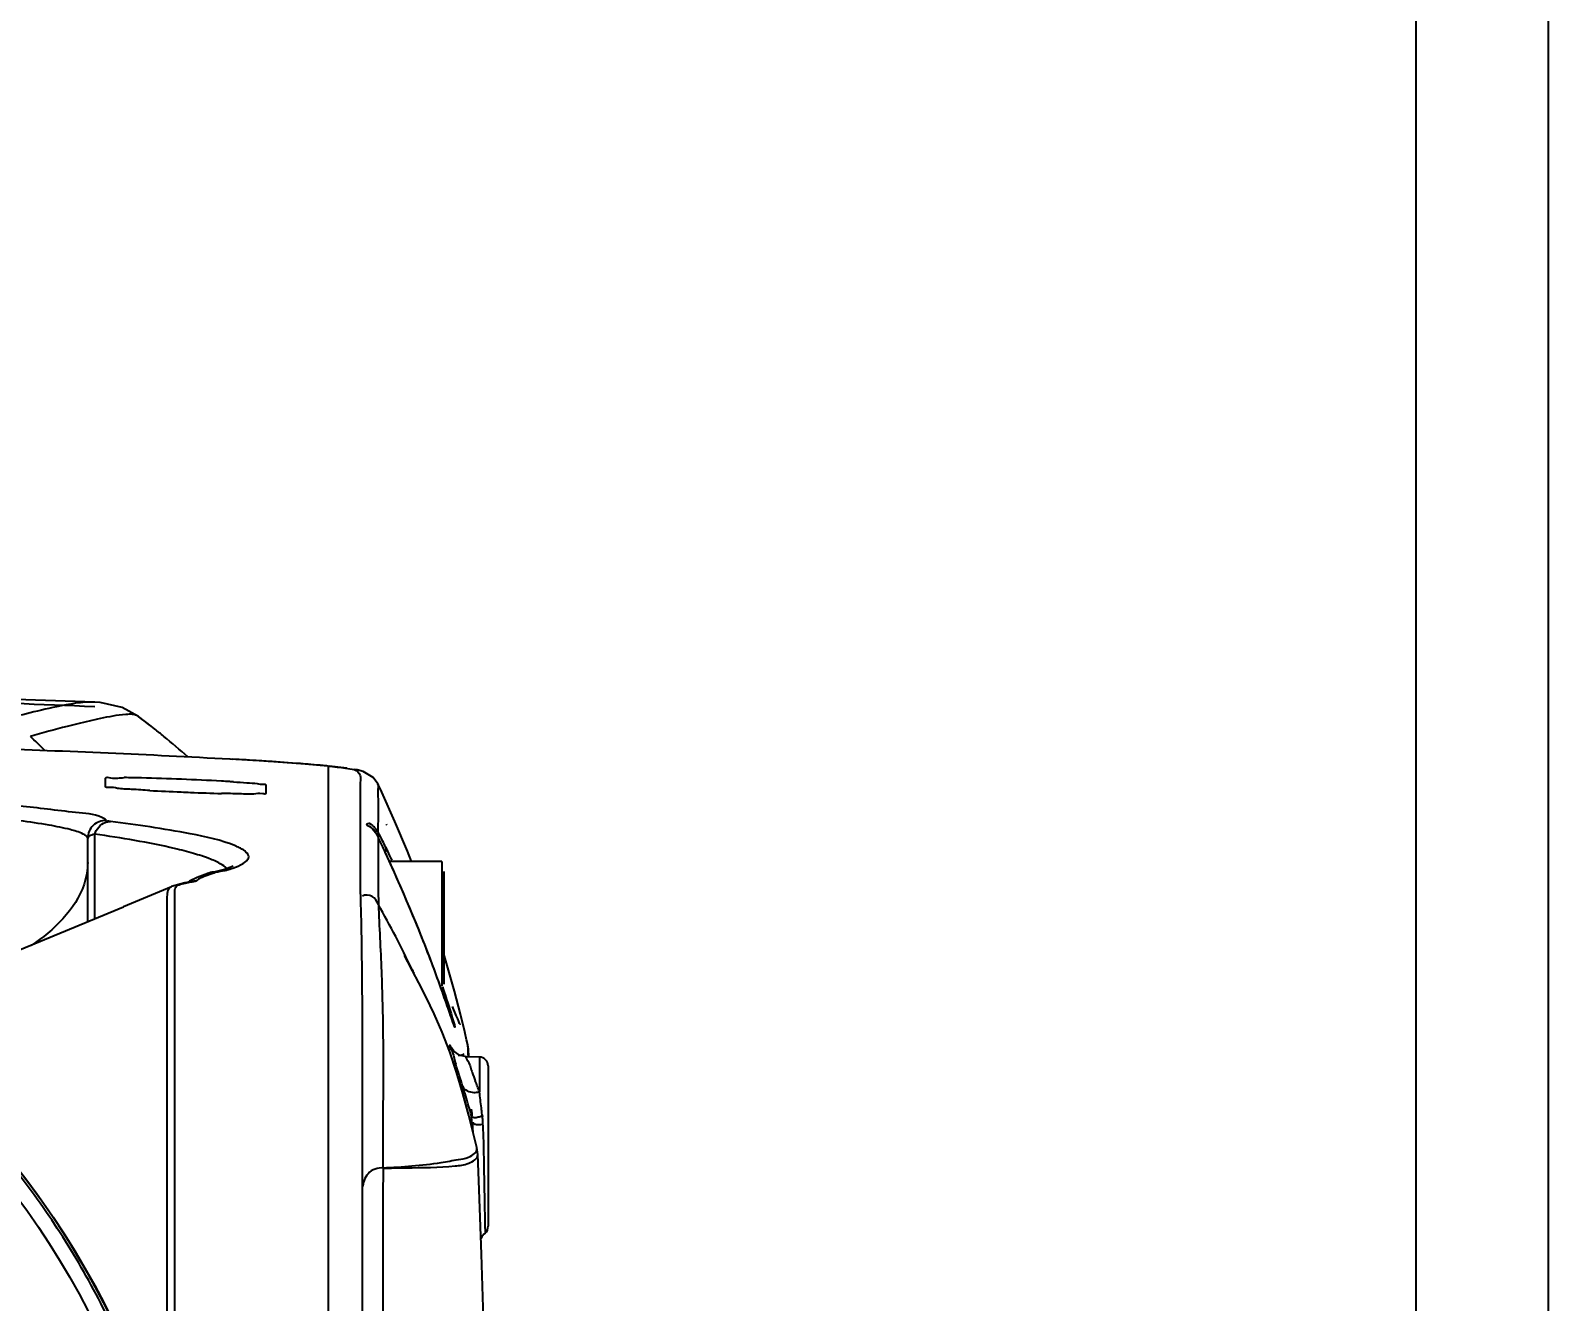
# Model space of a CAD drawing. Header units: millimetres. Extents: x 4086 to 8300, y 123 to 1549.
# Drawn here: x 7161.54 to 7182.87, y 845.55 to 863.42 of the extents above; entities that cross this region are included whole.
import ezdxf

# ---------------------------------------------------------------- set-up
doc = ezdxf.new("R2010")
doc.units = ezdxf.units.MM
doc.layers.add('外形图', color=7, linetype='Continuous')
doc.layers.add('尺寸标注', color=7, linetype='Continuous')
doc.styles.add('思源黑', font='SourceHanSansCN-Normal.ttf')
doc.dimstyles.new('尺寸标注_1_4比例', dxfattribs={"dimtxt": 7, "dimasz": 6, "dimexe": 2, "dimexo": 1.5, "dimgap": 1, "dimtad": 1, "dimdec": 1, "dimlfac": 4, "dimdsep": 46, "dimtxsty": '思源黑', "dimcen": 0.09, "dimadec": 0, "dimazin": 0, "dimtp": 0.01, "dimtm": 0.01, "dimtfac": 1, "dimtdec": 1, "dimtofl": 0, "dimtmove": 0, "dimatfit": 3, "dimfxl": 1, "dimtolj": 1, "dimarcsym": 0})

# ---------------------------------------------------------------- blocks, each defined once
blk = doc.blocks.new('*D958')
at = {"layer": 'Defpoints', "color": 0}
for p in [(7181.006, 869.331), (7122.846, 830.481), (7181.006, 827.828)]:
    blk.add_point(p, dxfattribs=at)
at = {"layer": '尺寸标注', "color": 0, "lineweight": -2}
for p, q in [((7122.846, 831.981), (7122.846, 871.331)), ((7181.006, 829.328), (7181.006, 871.331)), ((7128.846, 869.331), (7175.006, 869.331))]:
    blk.add_line(p, q, dxfattribs=at)
at = {"layer": '尺寸标注', "color": 0}
for points in [[(7128.846, 870.331), (7128.846, 868.331), (7122.846, 869.331)], [(7175.006, 868.331), (7175.006, 870.331), (7181.006, 869.331)]]:
    blk.add_solid(points, dxfattribs=at)
at = {"layer": '尺寸标注', "color": 0, "insert": (7151.926, 873.96), "char_height": 7, "attachment_point": 5, "style": '思源黑'}
blk.add_mtext('\\A1;232.6', dxfattribs=at)
blk = doc.blocks.new('*D990')
at = {"layer": 'Defpoints', "color": 0}
for p in [(7182.866, 882.152), (7182.866, 707.18), (7121.564, 706.117)]:
    blk.add_point(p, dxfattribs=at)
at = {"layer": '尺寸标注', "color": 0, "lineweight": -2}
for p, q in [((7121.564, 707.617), (7121.564, 884.152)), ((7182.866, 708.68), (7182.866, 884.152)), ((7127.564, 882.152), (7176.866, 882.152))]:
    blk.add_line(p, q, dxfattribs=at)
at = {"layer": '尺寸标注', "color": 0}
for points in [[(7127.564, 883.152), (7127.564, 881.152), (7121.564, 882.152)], [(7176.866, 881.152), (7176.866, 883.152), (7182.866, 882.152)]]:
    blk.add_solid(points, dxfattribs=at)
at = {"layer": '尺寸标注', "color": 0, "insert": (7152.215, 886.777), "char_height": 7, "attachment_point": 5, "style": '思源黑'}
blk.add_mtext('\\A1;245.2', dxfattribs=at)

msp = doc.modelspace()

# ---------------------------------------------------------------- linework, layer by layer
at = {"layer": '外形图'}
for p, q in [((7162.4413, 853.9769), (7160.2795, 854.0516)), ((7162.4429, 853.9768), (7162.4413, 853.9769)), ((7162.5158, 853.9722), (7162.4429, 853.9768)), ((7163.2332, 853.6374), (7163.0548, 853.7753)), ((7163.062, 853.7691), (7163.0548, 853.7753)), ((7163.0826, 853.7534), (7163.062, 853.7691)), ((7163.2809, 853.5998), (7163.2332, 853.6374)), ((7164.339, 853.1777), (7164.375, 853.1756)), ((7164.3447, 853.1774), (7164.3391, 853.1777)), ((7165.7173, 853.0792), (7165.7176, 853.0787)), ((7165.7176, 853.0787), (7165.7176, 842.2934)), ((7165.9839, 853.0486), (7165.7335, 853.0776)), ((7166.1256, 853.0247), (7166.0852, 853.0295)), ((7166.1322, 853.0233), (7166.1256, 853.0247)), ((7166.1322, 853.0233), (7166.1279, 853.0241)), ((7162.5926, 852.7889), (7162.5926, 852.9084)), ((7164.8426, 852.8148), (7164.8426, 852.6953)), ((7166.4173, 852.83), (7166.418, 852.8283)), ((7166.1697, 852.5004), (7166.1701, 851.8302)), ((7166.4068, 852.1125), (7166.3433, 852.1918)), ((7166.4192, 852.197), (7166.4192, 852.1521)), ((7166.833, 851.8846), (7166.6584, 852.3006)), ((7162.3415, 850.8865), (7162.3415, 852.0642)), ((7162.4396, 850.9271), (7162.4396, 852.1213)), ((7166.422, 852.083), (7166.4068, 852.1125)), ((7166.4205, 852.0862), (7166.422, 852.083)), ((7166.4205, 852.0862), (7166.4208, 851.9044)), ((7166.1701, 851.8302), (7166.1703, 851.7455)), ((7166.1703, 851.7455), (7166.1715, 851.2941)), ((7166.4208, 851.9044), (7166.4213, 851.7213)), ((7166.4213, 851.7213), (7166.4232, 851.3335)), ((7166.5269, 851.8545), (7166.5276, 851.853)), ((7166.5529, 851.7978), (7166.5276, 851.853)), ((7167.3176, 851.7368), (7166.5808, 851.7368)), ((7166.8905, 851.7368), (7166.833, 851.8846)), ((7167.3176, 851.7368), (7167.3176, 849.9868)), ((7163.8812, 851.5136), (7163.7737, 851.46)), ((7164.1325, 851.5932), (7164.0856, 851.5851)), ((7164.255, 851.6202), (7164.2659, 851.6236)), ((7164.3384, 851.6525), (7164.2644, 851.6232)), ((7164.3844, 851.6707), (7164.3384, 851.6525)), ((7166.6858, 851.5035), (7166.6406, 851.6045)), ((7167.3426, 851.5982), (7167.3426, 850.0118)), ((7162.8426, 851.1055), (7163.5176, 851.3846)), ((7163.7061, 851.4375), (7163.5176, 851.3846)), ((7163.8144, 851.4563), (7163.7061, 851.4375)), ((7163.7737, 851.46), (7163.7538, 851.4458)), ((7166.4232, 851.3335), (7166.4249, 851.134)), ((7166.8222, 851.1903), (7166.7768, 851.2957)), ((7162.8426, 851.094), (7160.7723, 850.2368)), ((7162.8426, 851.1055), (7162.8426, 851.094)), ((7163.5631, 842.7594), (7163.5647, 850.886)), ((7167.1145, 850.4714), (7167.0767, 850.5687)), ((7167.3925, 850.277), (7167.3426, 850.44)), ((7166.839, 850.3257), (7166.7923, 850.415)), ((7167.494, 849.9169), (7167.3925, 850.277)), ((7167.3121, 849.9396), (7167.299, 849.9762)), ((7167.5792, 849.5891), (7167.494, 849.9169)), ((7167.4092, 849.6629), (7167.3727, 849.768)), ((7167.5195, 849.5728), (7167.4678, 849.7009)), ((7167.6392, 849.3411), (7167.5792, 849.5891)), ((7167.4777, 849.4643), (7167.4614, 849.5111)), ((7167.6648, 849.2302), (7167.6392, 849.3411)), ((7167.6806, 849.1612), (7167.6648, 849.2302)), ((7167.68, 849.1635), (7167.6795, 849.1648)), ((7167.4517, 849.1182), (7167.4481, 849.1253)), ((7167.8448, 848.989), (7167.6637, 848.9922)), ((7167.6861, 849.1316), (7167.6836, 849.145)), ((7167.6848, 849.1115), (7167.6848, 849.1129)), ((7167.6855, 849.0815), (7167.6848, 849.1115)), ((7167.6884, 849.012), (7167.6855, 849.0815)), ((7167.6895, 849.0995), (7167.6891, 849.1008)), ((7167.6951, 848.9938), (7167.6895, 849.0997)), ((7167.6897, 849.1011), (7167.6897, 849.1012)), ((7167.6913, 849.0801), (7167.6897, 849.1011)), ((7167.6933, 849.0341), (7167.6905, 849.0778)), ((7167.6954, 848.9938), (7167.6934, 849.0335)), ((7167.6937, 849.0321), (7167.6935, 849.0347)), ((7167.6949, 849.0091), (7167.6937, 849.0321)), ((7167.6955, 848.9967), (7167.6949, 849.0091)), ((7167.8448, 848.989), (7167.8448, 848.4988)), ((7167.5052, 848.9122), (7167.5122, 848.8899)), ((7167.9676, 848.864), (7167.9676, 846.6097)), ((7167.7767, 847.8499), (7167.698, 848.1673)), ((7167.739, 848.0869), (7167.7349, 848.1617)), ((7167.7449, 847.9789), (7167.739, 848.0869)), ((7167.7429, 848.2002), (7167.7428, 848.2008)), ((7167.7449, 848.1636), (7167.7429, 848.2002)), ((7167.8837, 848.1788), (7167.8868, 848.1528)), ((7167.7526, 848.0262), (7167.7499, 848.0742)), ((7167.7541, 847.9984), (7167.7526, 848.0262)), ((7167.7582, 847.9249), (7167.7541, 847.9984)), ((7167.8949, 848.0337), (7167.8988, 847.8539)), ((7167.8078, 847.7182), (7167.7767, 847.8499)), ((7167.8211, 847.6209), (7167.8078, 847.7182)), ((7167.9159, 846.9848), (7167.9219, 846.6385)), ((7167.9219, 846.6385), (7167.9239, 846.5147))]:
    msp.add_line(p, q, dxfattribs=at)
for points in [[(7163.0548, 853.7753), (7162.8264, 853.9024), (7162.5158, 853.9722)], [(7165.7172, 853.0792), (7165.3959, 853.1074), (7164.8282, 853.1479), (7164.3447, 853.1774)], [(7166.4175, 852.8288), (7166.3536, 852.9183), (7166.2108, 853.0027), (7166.1256, 853.0247)], [(7166.6584, 852.3006), (7166.4722, 852.7135), (7166.4173, 852.83)], [(7166.6406, 851.6045), (7166.5962, 851.7029), (7166.5529, 851.7978)], [(7164.0077, 851.5581), (7163.9921, 851.5528), (7163.8812, 851.5136)], [(7164.255, 851.6202), (7164.2461, 851.6177), (7164.1325, 851.5932)], [(7166.7768, 851.2957), (7166.7313, 851.4003), (7166.6858, 851.5035)], [(7166.9544, 850.8741), (7166.9112, 850.9789), (7166.867, 851.0845), (7166.8222, 851.1903)], [(7167.0767, 850.5687), (7167.0373, 850.6685), (7166.9965, 850.7705), (7166.9544, 850.8741)], [(7167.2177, 850.199), (7167.1851, 850.2862), (7167.1507, 850.3772), (7167.1145, 850.4714)], [(7167.698, 848.1673), (7167.6138, 848.4783), (7167.5239, 848.7768), (7167.4267, 849.0638), (7167.3204, 849.34), (7167.2085, 849.5977), (7167.0968, 849.8309), (7166.993, 850.0338), (7166.905, 850.2009), (7166.839, 850.3257)], [(7167.304, 849.9625), (7167.2772, 850.0368), (7167.2484, 850.1158), (7167.2177, 850.199)], [(7167.3727, 849.768), (7167.3517, 849.828), (7167.3288, 849.8928), (7167.304, 849.9625)], [(7167.4614, 849.5111), (7167.4386, 849.5773), (7167.4092, 849.6629)], [(7167.572, 849.4501), (7167.5721, 849.4499), (7167.5663, 849.4617), (7167.555, 849.4873), (7167.5393, 849.5246), (7167.5195, 849.5728)], [(7167.4887, 849.4343), (7167.4888, 849.4342), (7167.4871, 849.4383), (7167.4833, 849.4486), (7167.4777, 849.4643)], [(7167.6637, 848.9922), (7167.5653, 849.0142), (7167.4849, 849.0723), (7167.4517, 849.1182)], [(7167.6895, 849.0996), (7167.6891, 849.1053), (7167.6879, 849.1178), (7167.6861, 849.1316)], [(7167.7429, 848.2002), (7167.7403, 848.2276), (7167.7356, 848.2548)], [(7167.9218, 844.5705), (7167.903, 845.3166), (7167.8752, 846.2179), (7167.8419, 847.1218), (7167.8211, 847.6223)]]:
    msp.add_lwpolyline(points, dxfattribs=at)
for radius in [11.625, 11.375]:
    msp.add_circle((7152.2176, 840.2368), radius, dxfattribs=at)
for centre, radius, start, end in [((7130.0138, 32.4814), 822.0706, 87.7393803, 88.0559412), ((7155.6603, 843.9759), 12.2757, 51.62625, 52.79705), ((7150.2948, 841.6368), 16.3394, 45.55509, 46.52974), ((7155.6318, 843.9398), 12.3216, 50.8449, 51.62649), ((7155.592, 843.8914), 12.3843, 48.80119, 50.84382), ((7160.2403, 782.5264), 70.7701, 86.34117, 86.650618), ((7161.0931, 795.9645), 57.305, 86.214551, 86.334664), ((7162.0696, 810.5708), 42.6661, 85.61794, 86.22809), ((7163.3473, 827.4987), 25.69, 85.24384, 85.57448), ((7163.922, 834.3701), 18.7947, 84.72245, 85.25307), ((7164.2683, 838.1593), 14.9897, 84.45164, 84.70823), ((7162.6561, 835.0526), 17.8643, 88.57972, 89.36044), ((7162.1643, 815.505), 37.418, 86.84736, 88.56878), ((7162.6873, 825.0024), 27.9062, 86.61404, 86.84718), ((7162.9194, 828.9416), 23.9602, 86.48303, 86.61163), ((7165.2632, 890.3771), 37.6976, 266.88262, 267.55195), ((7165.5159, 895.931), 43.2572, 267.5318, 267.70524), ((7165.302, 890.2593), 37.5815, 267.68482, 268.35513), ((7162.5914, 852.0631), 0.2498, 87.81017, 179.74868), ((7166.1902, 852.0282), 0.2605, 39.2595, 49.16881), ((7166.1966, 852.0336), 0.2521, 27.40379, 39.23309), ((7161.3728, 849.4402), 5.7288, 26.84592, 28.22578), ((7165.3998, 851.4862), 1.3788, 33.59208, 34.14166), ((7158.8655, 848.1603), 8.5439, 26.27006, 26.91064), ((7156.1282, 846.8079), 11.5971, 25.93799, 26.27617), ((7152.2176, 840.2368), 11.625, 262.871, 247.12901), ((7152.2176, 840.2368), 11.625, 262.87101, 247.12901), ((7162.8932, 848.6125), 3.3699, 71.845, 73.90618), ((7141.255, 840.2155), 27.8233, 23.50833, 24.72853), ((7154.897, 846.21), 12.9658, 25.32485, 25.9344), ((7164.1259, 851.3407), 0.2475, 99.38114, 118.53043), ((7164.1251, 851.3473), 0.2409, 86.90027, 99.45768), ((7164.0305, 850.0914), 1.3758, 102.18308, 102.38636), ((7164.1, 849.7607), 1.7138, 100.24923, 102.11974), ((7164.1886, 849.2819), 2.2007, 99.78735, 100.30186), ((7163.8507, 851.215), 0.244, 86.90648, 98.55976), ((7164.2684, 848.8141), 2.6752, 98.69666, 99.76766), ((7164.036, 851.2719), 0.2539, 128.69668, 132.68204), ((7145.9469, 842.2766), 22.6987, 22.00525, 23.4617), ((7153.2078, 843.6941), 15.1672, 25.51316, 29.37481), ((7146.6458, 842.5627), 21.9435, 20.8065, 21.9963), ((7152.9562, 843.5711), 15.4473, 25.25091, 25.52322), ((7147.2978, 842.81), 21.2462, 20.67553, 20.80757), ((7146.3989, 842.4734), 22.206, 19.7472, 20.66924), ((7142.4205, 841.0589), 26.4284, 19.02445, 19.6351), ((7167.9776, 849.6174), 0.5223, 200.50669, 201.18), ((7167.8426, 848.864), 0.125, 0, 89), ((7123.8688, 835.0331), 45.7903, 17.20173, 17.61468), ((7141.2651, 840.438), 27.5738, 16.57359, 17.16362), ((7143.5089, 839.4849), 25.9516, 20.32441, 20.68849), ((7144.9217, 841.5311), 23.7574, 16.20382, 16.56232), ((7090.8153, 838.9439), 77.6198, 6.903314, 7.070945), ((7126.4228, 843.2669), 41.7508, 6.75634, 6.88706), ((7166.6708, 848.0106), 1.2242, 2.93336, 6.67187), ((7166.5689, 848.0047), 1.3263, 1.25292, 2.96106), ((7167.625, 847.6763), 0.1876, 9.7317, 12.91405), ((7167.8426, 846.6097), 0.125, 310.58224, 0), ((7168.0865, 846.3249), 0.25, 130.58224, 152.38317)]:
    msp.add_arc(centre, radius, start, end, dxfattribs=at)
for points, knots in [([(7162.4413, 853.9769), (7162.2606, 853.9839), (7161.7936, 853.8936), (7161.34, 853.7819), (7161.0627, 853.702)], [0, 0, 0, 0, 0.3851811, 1, 1, 1, 1]), ([(7162.2011, 853.672), (7162.1514, 853.6598), (7161.9287, 853.6045), (7161.7074, 853.5436), (7161.536, 853.4943)], [0, 0, 0, 0, 0.2230501, 1, 1, 1, 1]), ([(7163.0547, 853.7754), (7163.0065, 853.812), (7162.8052, 853.8021), (7162.637, 853.7719), (7162.5198, 853.7465)], [0, 0, 0, 0, 0.3357427, 1, 1, 1, 1]), ([(7159.4235, 853.3751), (7159.9218, 853.3616), (7161.5609, 853.3118), (7163.1996, 853.2437), (7164.339, 853.1777)], [0, 0, 0, 0, 0.3039806, 1, 1, 1, 1]), ([(7165.7176, 853.0787), (7165.7599, 853.0745), (7165.8827, 853.0611), (7166.006, 853.0471), (7166.0852, 853.0295)], [0, 0, 0, 0, 0.3437692, 1, 1, 1, 1]), ([(7166.0852, 853.0295), (7166.1197, 853.0109), (7166.1908, 852.9608), (7166.1722, 852.8814), (7166.1694, 852.8482)], [0, 0, 0, 0, 0.5410248, 1, 1, 1, 1]), ([(7162.5926, 852.9084), (7162.5926, 852.9311), (7162.7348, 852.892), (7162.7905, 852.9164), (7162.8555, 852.9157)], [0, 0, 0, 0, 0.2586654, 1, 1, 1, 1]), ([(7163.2132, 852.7353), (7163.128, 852.74), (7162.982, 852.7519), (7162.7731, 852.7559), (7162.6809, 852.7854), (7162.5926, 852.7742), (7162.5926, 852.7889)], [0, 0, 0, 0, 0.4101083, 0.7279015, 0.9293879, 1, 1, 1, 1]), ([(7164.3892, 852.8567), (7164.4526, 852.8528), (7164.5601, 852.8433), (7164.713, 852.8393), (7164.7796, 852.8176), (7164.8426, 852.8252), (7164.8426, 852.8148)], [0, 0, 0, 0, 0.4178242, 0.7339119, 0.9312955, 1, 1, 1, 1]), ([(7166.4196, 852.8243), (7166.429, 852.8034), (7166.4142, 852.7461), (7166.429, 852.5404), (7166.4193, 852.352), (7166.4192, 852.197)], [0, 0, 0, 0, 0.1092807, 0.258658, 1, 1, 1, 1]), ([(7162.5794, 852.3356), (7162.4738, 852.3975), (7162.0729, 852.4321), (7161.307, 852.5369), (7160.1305, 852.6046), (7159.2262, 852.6487), (7158.7176, 852.6666)], [0, 0, 0, 0, 0.0945743, 0.2987343, 0.6066464, 1, 1, 1, 1]), ([(7164.8426, 852.6953), (7164.8426, 852.6809), (7164.7537, 852.6989), (7164.6627, 852.6774), (7164.4537, 852.6906), (7164.3082, 852.6909), (7164.2233, 852.6933)], [0, 0, 0, 0, 0.0696441, 0.2707324, 0.5888691, 1, 1, 1, 1]), ([(7162.3416, 852.0642), (7162.3387, 852.0932), (7162.2382, 852.146), (7162.0667, 852.1961), (7161.762, 852.258), (7161.1487, 852.3468), (7160.1173, 852.4443), (7159.226, 852.4958), (7158.7176, 852.5181)], [0, 0, 0, 0, 0.0237645, 0.0756518, 0.1579649, 0.2708056, 0.5847924, 1, 1, 1, 1]), ([(7162.6009, 852.3127), (7162.6003, 852.317), (7162.5939, 852.3265), (7162.5849, 852.3324), (7162.5794, 852.3356)], [0, 0, 0, 0, 0.4016188, 1, 1, 1, 1]), ([(7162.589, 852.287), (7162.6004, 852.2912), (7162.6237, 852.2977), (7162.6479, 852.2998), (7162.6598, 852.2996)], [0, 0, 0, 0, 0.5067991, 1, 1, 1, 1]), ([(7162.6598, 852.2996), (7162.646, 852.3013), (7162.6036, 852.297), (7162.6239, 852.3094), (7162.627, 852.3095)], [0, 0, 0, 0, 0.8142756, 1, 1, 1, 1]), ([(7162.627, 852.3095), (7162.629, 852.3096), (7162.6334, 852.3098), (7162.6377, 852.3099), (7162.6401, 852.31)], [0, 0, 0, 0, 0.4553386, 1, 1, 1, 1]), ([(7164.4262, 851.9523), (7164.2211, 852.0393), (7163.6273, 852.164), (7163.035, 852.2529), (7162.6598, 852.2996)], [0, 0, 0, 0, 0.3707484, 1, 1, 1, 1]), ([(7166.4205, 852.0862), (7166.3942, 852.1422), (7166.3669, 852.2033), (7166.2527, 852.2483), (7166.2969, 852.2966), (7166.3361, 852.2464), (7166.3605, 852.2253)], [0, 0, 0, 0, 0.5362446, 0.6726124, 0.7202805, 1, 1, 1, 1]), ([(7166.4204, 852.1497), (7166.4257, 852.1386), (7166.4336, 852.1149), (7166.4355, 852.0895), (7166.4332, 852.0771)], [0, 0, 0, 0, 0.493383, 1, 1, 1, 1]), ([(7162.4396, 852.1213), (7162.4254, 852.1177), (7162.3919, 852.1072), (7162.3426, 852.088), (7162.3415, 852.0642)], [0, 0, 0, 0, 0.3810635, 1, 1, 1, 1]), ([(7163.8274, 851.8503), (7163.74, 851.8756), (7163.2827, 851.9915), (7162.8162, 852.067), (7162.4396, 852.1213)], [0, 0, 0, 0, 0.192951, 1, 1, 1, 1]), ([(7164.4901, 851.9223), (7164.4802, 851.9275), (7164.4591, 851.938), (7164.4375, 851.9475), (7164.4262, 851.9523)], [0, 0, 0, 0, 0.4771462, 1, 1, 1, 1]), ([(7164.4883, 851.688), (7164.5371, 851.712), (7164.6697, 851.803), (7164.5386, 851.8967), (7164.4901, 851.9223)], [0, 0, 0, 0, 0.4979862, 1, 1, 1, 1]), ([(7166.527, 851.9419), (7166.5311, 851.9327), (7166.5338, 851.9099), (7166.5299, 851.8879), (7166.5257, 851.8766)], [0, 0, 0, 0, 0.4582271, 1, 1, 1, 1]), ([(7150.7793, 828.7371), (7150.9683, 828.7135), (7151.3477, 828.6778), (7151.9185, 828.6492), (7152.4901, 828.648), (7153.6304, 828.7034), (7155.3295, 828.9969), (7157.4713, 829.8248), (7159.4101, 831.0562), (7161.0697, 832.6437), (7162.3861, 834.5257), (7163.3081, 836.6292), (7163.8001, 838.8725), (7163.8428, 841.1689), (7163.4349, 843.4287), (7162.7316, 845.2104), (7161.9691, 846.5302), (7161.0805, 847.7687), (7159.747, 849.1434), (7158.1697, 850.2295), (7156.8005, 850.8996), (7155.3725, 851.4318), (7154.2464, 851.6704), (7153.4904, 851.7539)], [0, 0, 0, 0, 0.0156445, 0.0312904, 0.0469344, 0.0625797, 0.1250641, 0.1875487, 0.2500332, 0.3125178, 0.3750024, 0.4374869, 0.4999715, 0.562456, 0.6249406, 0.6874251, 0.7187054, 0.7499857, 0.8124703, 0.8749548, 0.9062351, 0.9375154, 1, 1, 1, 1]), ([(7162.3415, 851.7252), (7162.3415, 851.6213), (7162.2565, 851.1356), (7161.8625, 850.7689), (7161.5482, 850.5576)], [0, 0, 0, 0, 0.2151639, 1, 1, 1, 1]), ([(7164.0449, 851.7787), (7164.0286, 851.7849), (7163.9949, 851.7972), (7163.9609, 851.8088), (7163.9432, 851.8146)], [0, 0, 0, 0, 0.483645, 1, 1, 1, 1]), ([(7164.1381, 851.5878), (7164.0726, 851.5472), (7163.9717, 851.5358), (7163.8918, 851.4817), (7163.8773, 851.4701)], [0, 0, 0, 0, 0.805958, 1, 1, 1, 1]), ([(7164.266, 851.6231), (7164.2791, 851.6269), (7164.3057, 851.6324), (7164.3328, 851.6335), (7164.3462, 851.6327)], [0, 0, 0, 0, 0.5033214, 1, 1, 1, 1]), ([(7164.2671, 851.6122), (7164.2748, 851.6139), (7164.2897, 851.6173), (7164.3046, 851.621), (7164.3118, 851.6228)], [0, 0, 0, 0, 0.5169144, 1, 1, 1, 1]), ([(7164.3118, 851.6228), (7164.3178, 851.6244), (7164.3293, 851.6275), (7164.3408, 851.631), (7164.3462, 851.6327)], [0, 0, 0, 0, 0.5201538, 1, 1, 1, 1]), ([(7163.4576, 843.1944), (7163.4585, 844.2857), (7163.4589, 845.8481), (7163.4587, 847.8105), (7163.4591, 849.0129), (7163.4582, 849.9672), (7163.4602, 850.7038), (7163.4568, 851.0964), (7163.4608, 851.3611), (7163.516, 851.384)], [0, 0, 0, 0, 0.3993084, 0.5713636, 0.7187834, 0.8376709, 0.9248913, 0.9781306, 1, 1, 1, 1]), ([(7163.5647, 850.886), (7163.5647, 850.9675), (7163.5641, 851.1058), (7163.5649, 851.262), (7163.565, 851.418), (7163.6807, 851.4232), (7163.7354, 851.4352)], [0, 0, 0, 0, 0.3706493, 0.6167423, 0.7453364, 1, 1, 1, 1]), ([(7166.1715, 851.2941), (7166.1741, 851.198), (7166.2087, 849.8162), (7166.1959, 848.4336), (7166.1985, 847.1474)], [0, 0, 0, 0, 0.0694961, 1, 1, 1, 1]), ([(7166.4249, 851.1339), (7166.4023, 851.1762), (7166.3569, 851.2661), (7166.2387, 851.2738), (7166.2009, 851.2492)], [0, 0, 0, 0, 0.515212, 1, 1, 1, 1]), ([(7166.4249, 851.134), (7166.4364, 850.8202), (7166.5139, 849.5877), (7166.4846, 848.3521), (7166.4885, 847.4315)], [0, 0, 0, 0, 0.2543013, 1, 1, 1, 1]), ([(7167.3266, 849.9751), (7167.3552, 849.8889), (7167.3867, 849.7945), (7167.5265, 849.3361), (7167.4906, 849.4287)], [0, 0, 0, 0, 0.4776656, 1, 1, 1, 1]), ([(7167.4884, 849.4344), (7167.485, 849.4433), (7167.4772, 849.4653), (7167.4696, 849.4872), (7167.4651, 849.5002)], [0, 0, 0, 0, 0.4099762, 1, 1, 1, 1]), ([(7167.4321, 849.1596), (7167.4103, 849.1583), (7167.4965, 849.0252), (7167.4858, 848.9733), (7167.5052, 848.9122)], [0, 0, 0, 0, 0.2544336, 1, 1, 1, 1]), ([(7167.4429, 849.1392), (7167.4407, 849.1443), (7167.437, 849.1493), (7167.4342, 849.1597), (7167.4321, 849.1596)], [0, 0, 0, 0, 0.7300503, 1, 1, 1, 1]), ([(7167.6848, 849.1129), (7167.6846, 849.123), (7167.6844, 849.1393), (7167.6828, 849.1559), (7167.6807, 849.1618)], [0, 0, 0, 0, 0.6149139, 1, 1, 1, 1]), ([(7167.4587, 849.1007), (7167.4559, 849.108), (7167.4507, 849.1208), (7167.4454, 849.1336), (7167.4429, 849.1392)], [0, 0, 0, 0, 0.5618891, 1, 1, 1, 1]), ([(7167.5473, 849.0166), (7167.5599, 849.0134), (7167.5906, 849.0137), (7167.617, 849.0283), (7167.6301, 849.0379)], [0, 0, 0, 0, 0.4457018, 1, 1, 1, 1]), ([(7167.6637, 848.9922), (7167.6438, 848.9925), (7167.7285, 848.8691), (7167.7218, 848.8253), (7167.7425, 848.7707)], [0, 0, 0, 0, 0.2543888, 1, 1, 1, 1]), ([(7167.6109, 848.575), (7167.6295, 848.52), (7167.7372, 848.4848), (7167.8183, 848.4939), (7167.8448, 848.4988)], [0, 0, 0, 0, 0.6830677, 1, 1, 1, 1]), ([(7167.7352, 848.1607), (7167.738, 848.1526), (7167.7641, 848.1345), (7167.7927, 848.1402), (7167.8113, 848.1435)], [0, 0, 0, 0, 0.3121025, 1, 1, 1, 1]), ([(7167.8113, 848.1435), (7167.8209, 848.1452), (7167.842, 848.1502), (7167.8628, 848.1567), (7167.8741, 848.1606)], [0, 0, 0, 0, 0.4470968, 1, 1, 1, 1]), ([(7167.7499, 848.0742), (7167.7504, 848.066), (7167.7716, 848.0426), (7167.8003, 848.0423), (7167.8191, 848.0414)], [0, 0, 0, 0, 0.3047096, 1, 1, 1, 1]), ([(7167.8191, 848.0414), (7167.8288, 848.0409), (7167.8506, 848.041), (7167.8724, 848.0426), (7167.8844, 848.0438)], [0, 0, 0, 0, 0.4465495, 1, 1, 1, 1]), ([(7166.4885, 847.4315), (7166.7618, 847.4458), (7167.1133, 847.4675), (7167.5193, 847.5446), (7167.6936, 847.5679), (7167.8196, 847.6509), (7167.8099, 847.708)], [0, 0, 0, 0, 0.5918436, 0.7693396, 0.8746252, 1, 1, 1, 1]), ([(7166.4908, 847.4268), (7166.4179, 847.442), (7166.2496, 847.3712), (7166.2128, 847.219), (7166.1985, 847.1476)], [0, 0, 0, 0, 0.5057693, 1, 1, 1, 1]), ([(7166.4908, 847.4268), (7166.5978, 847.4286), (7166.9352, 847.4361), (7167.2739, 847.4348), (7167.5033, 847.4588)], [0, 0, 0, 0, 0.3167152, 1, 1, 1, 1]), ([(7167.5033, 847.4588), (7167.5676, 847.4656), (7167.6812, 847.4745), (7167.8234, 847.5614), (7167.8212, 847.6209)], [0, 0, 0, 0, 0.5206913, 1, 1, 1, 1]), ([(7166.4908, 847.4268), (7166.4889, 847.0024), (7166.4868, 845.0992), (7166.481, 843.196), (7166.4834, 841.7173)], [0, 0, 0, 0, 0.2230276, 1, 1, 1, 1]), ([(7166.1985, 847.1474), (7166.1967, 846.7289), (7166.2018, 844.8749), (7166.1933, 843.0208), (7166.1943, 841.5852)], [0, 0, 0, 0, 0.2257222, 1, 1, 1, 1])]:
    msp.add_open_spline(points, degree=3, knots=knots, dxfattribs=at)
for points in [[(7162.5198, 853.7465), (7162.4132, 853.7234), (7162.3071, 853.698), (7162.2011, 853.672)], [(7166.1694, 852.8482), (7166.1654, 852.7999), (7166.1686, 852.7513), (7166.1696, 852.7029)], [(7166.1696, 852.7029), (7166.1708, 852.6354), (7166.1699, 852.5679), (7166.1697, 852.5004)], [(7162.4396, 852.1213), (7162.4604, 852.1927), (7162.5191, 852.2615), (7162.589, 852.287)], [(7166.5269, 851.8545), (7166.4914, 851.9317), (7166.4556, 852.0088), (7166.4205, 852.0862)], [(7164.2044, 851.7066), (7164.1534, 851.735), (7164.0994, 851.7579), (7164.0449, 851.7787)], [(7164.301, 851.6374), (7164.273, 851.6655), (7164.239, 851.6873), (7164.2044, 851.7066)], [(7164.1381, 851.5879), (7164.1813, 851.5951), (7164.2243, 851.6028), (7164.2671, 851.6122)], [(7164.3462, 851.6327), (7164.3946, 851.6483), (7164.4427, 851.6656), (7164.4883, 851.688)], [(7167.4651, 849.5002), (7167.4451, 849.558), (7167.4253, 849.616), (7167.4054, 849.6738)], [(7167.7425, 848.7707), (7167.7574, 848.7315), (7167.7722, 848.6924), (7167.787, 848.6532)], [(7167.8988, 847.8539), (7167.9014, 847.7304), (7167.904, 847.6069), (7167.9064, 847.4834)], [(7167.9064, 847.4834), (7167.9097, 847.3172), (7167.9129, 847.151), (7167.9159, 846.9848)]]:
    msp.add_open_spline(points, degree=3, dxfattribs=at)

# ---------------------------------------------------------------- dimensions: what is measured, and where the dimension line sits
at = {"layer": '尺寸标注'}
for base, p1, p2, picture, middle in [((7182.8659, 882.1522), (7121.5641, 706.1168), (7182.8659, 707.1804), '*D990', (7152.215, 886.7765)), ((7181.0063, 869.3309), (7122.846, 830.4814), (7181.0063, 827.8284), '*D958', (7151.9262, 873.96))]:
    dim = msp.add_linear_dim(base=base, p1=p1, p2=p2, dimstyle='尺寸标注_1_4比例', dxfattribs=at)
    dim.commit()
    dim.dimension.update_dxf_attribs({"geometry": picture, "text_midpoint": middle})

doc.saveas('drawing.dxf')
